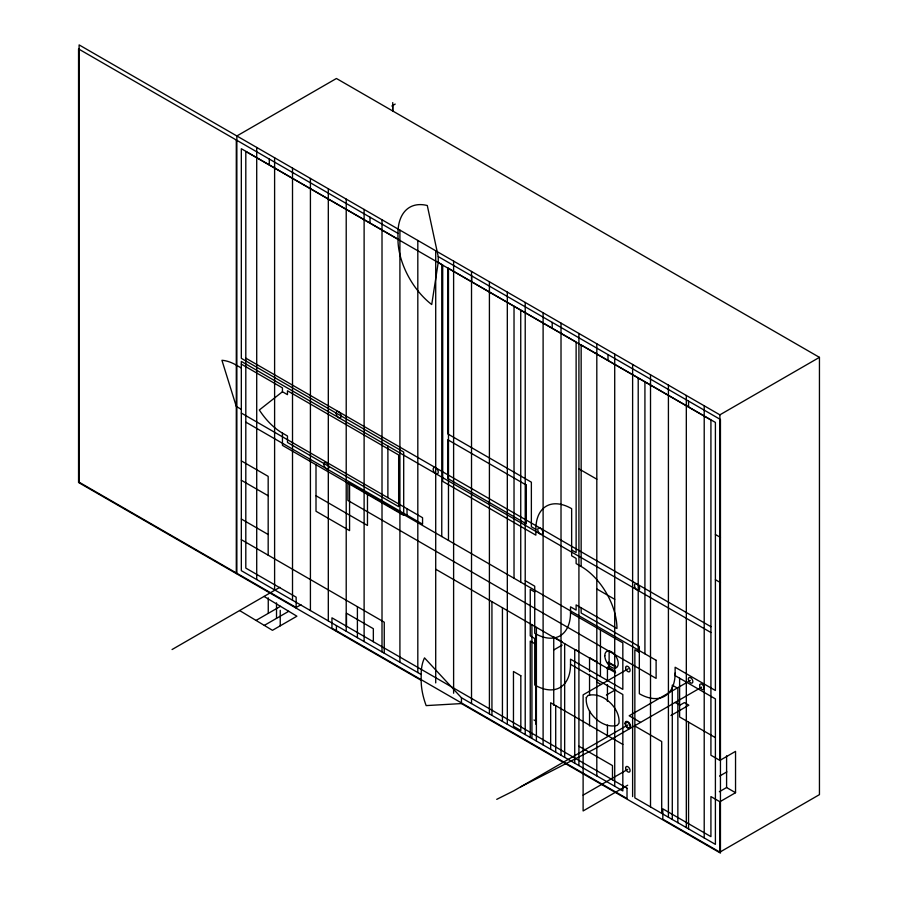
<?xml version="1.0" encoding="UTF-8"?>
<svg xmlns="http://www.w3.org/2000/svg" width="898" height="898" viewBox="0 0 898 898"><rect width="100%" height="100%" fill="white"/><g stroke="black" fill="none" stroke-linecap="round" stroke-linejoin="round"><path stroke-width="1.35" d="M392.684 111.116L392.74 105.504M438.235 262.407L431.725 304.545A56.956 32.889 60 0 1 397.96 239.16L397.96 233.345A56.956 32.889 60 0 1 427.291 205.519L438.235 256.592L438.235 262.407L442.703 264.989L442.703 481.373L535.848 535.152L535.848 529.337A50.625 29.23 60 0 1 571.644 508.661L571.644 555.817L576.123 558.399L576.123 563.574L581.152 566.47A50.625 29.23 60 0 1 616.948 628.488L576.123 604.904L576.123 610.079L570.522 606.846L570.522 612.66A50.625 29.23 60 0 1 534.725 633.326L534.725 586.181L525.218 580.68M282.443 391.752L259.331 409.993A50.625 29.23 60 0 0 282.443 433.094L287.472 436.001L287.472 442.456L398.656 506.652L398.656 454.972L287.472 390.787L287.472 394.66L282.443 391.752L282.443 387.88L241.326 364.139M391.854 106.02L395.21 104.078M172.057 649.535L279.817 587.326M256.031 620.428L280.468 606.318M264.304 625.401L288.741 611.291M300.965 604.713L296.149 607.497L79.114 482.192L79.114 44.9L719.882 414.842L819.447 357.359L819.447 794.64L719.882 852.135L662.825 819.189L662.825 808.851L710.924 836.633L710.924 796.582L719.882 801.746L735.541 792.71L735.541 751.368L719.882 760.415L710.924 755.24L710.924 420.017L245.805 151.47L245.805 568.097L296.149 597.159L296.149 608.137M553.943 649.849L562.148 645.112M628.252 668.785L583.116 694.85L583.116 810.95L627.691 785.211M606.386 695.063L615.77 689.653M690.326 680.46L629.172 715.773L640.532 722.407M627.96 724.91L513.757 790.846L496.729 799.355M701.63 687.138L594.577 748.943L520.458 786.974M670.929 715.515L688.833 705.188L684.355 702.606L679.887 705.188L675.128 702.438M583.116 795.134L627.747 769.361M719.59 776.074L726.852 771.887M719.365 791.71L726.594 787.535L735.541 792.71M438.235 256.592L720.443 419.523L720.443 853.1L461.449 703.572L426.157 705.604A56.956 32.889 60 0 1 421.173 680.325L421.173 674.51A56.956 32.889 60 0 1 424.507 657.886L461.449 697.757L622.83 790.936L622.83 694.524L570.522 664.329A50.625 29.23 60 0 1 534.725 685.006L534.725 638.5L530.247 635.907L530.247 589.402L534.725 591.984M819.447 357.359L336.424 78.485L236.859 135.968L236.859 573.261M397.96 233.345L78.553 48.941L78.553 482.507L421.173 680.325M397.96 239.16L241.326 148.731L241.326 358.336L403.696 452.064L403.696 515.373L282.443 445.374L282.443 433.094M715.403 534.501L720.443 537.408M578.918 468.868L596.811 479.195M715.403 579.715L720.443 582.622M245.805 358.167L710.924 626.703M535.848 529.337L531.369 526.756L531.369 482.181L447.743 433.902L447.743 267.896L576.123 342.015L576.123 552.584L571.644 550.003M710.924 632.518L241.326 361.4L241.326 570.679L421.173 674.51M241.326 368.023L236.297 365.116A50.625 29.23 60 0 0 221.929 360.289L236.297 406.446L241.326 409.353M596.811 588.965L614.715 599.303M241.326 413.069L422.565 517.708L422.565 524.174L245.805 422.116M570.522 612.66L622.83 642.856L622.83 689.361L570.522 659.166L570.522 664.329M639.331 652.386L634.852 649.793L634.852 797.873L715.403 844.378L715.403 698.891L675.128 675.633L675.128 667.236L715.403 690.495L715.403 422.43L581.152 344.922L581.152 566.47M608.563 662.23L615.736 666.383M607.867 662.477L615.119 666.664M316.006 495.752L367.473 525.465L367.473 494.461M607.8 666.956L615.074 671.165M553.707 637.019L562.204 641.924M575.562 649.636L579.21 651.746M590.132 658.054L597.417 662.264M607.138 667.865L615.635 672.77M435.71 569.22L609.125 669.336L609.125 651.252M241.326 460.865L268.176 476.367L268.176 555.177M715.403 737.64L679.606 716.974L679.606 678.215M534.725 643.664L530.247 641.082L530.247 737.483M596.541 681.93L601.009 684.512M241.326 480.25L268.176 495.752M634.852 726.022L661.703 741.524L661.703 813.375M241.326 518.999L268.176 534.501M622.83 744.42L550.665 702.764L550.665 749.269M241.326 539.676L384.254 622.191L384.254 653.194M533.962 719.96L536.375 721.363M578.918 746.204L612.481 765.579L612.481 779.79M264.046 596.429L296.901 616.208L272.464 630.317L239.598 610.539M726.594 755.847L726.594 787.535M719.882 414.842L719.882 760.415M719.882 801.746L719.882 852.135M704.212 405.806L704.212 837.924M688.553 401.114L688.553 406.929M688.553 722.138L688.553 828.876M686.319 395.468L686.319 827.586M677.855 822.703L677.855 688.351L672.288 685.14L672.288 819.492M668.415 385.13L668.415 817.247M650.511 374.803L650.511 806.92M644.921 381.908L644.921 653.834M638.209 378.024L638.209 649.961M632.619 364.465L632.619 796.582M614.715 354.126L614.715 786.244M608.002 354.609L608.002 360.424M607.441 667.932L607.441 680.482M607.441 684.669L607.441 701.417M607.441 725.135L607.441 736.293M600.448 629.936L600.448 676.441M596.811 343.799L596.811 775.917M589.548 657.594L589.548 671.547M589.548 674.342L589.548 695.265M589.548 710.61L589.548 725.954M581.152 607.811L581.152 612.986L639.331 646.571L639.331 693.716A50.625 29.23 60 0 0 675.128 673.051M578.918 333.461L578.918 765.579M574.731 649.479L574.731 763.165M564.662 643.675L564.662 757.351M561.014 323.123L561.014 755.24M555.705 705.671L555.705 752.176M553.74 636.929L553.74 705.289M552.203 322.393L552.203 328.208M543.11 312.796L543.11 744.913M536.398 627.354L536.398 741.03M535.848 633.561L535.848 724.259M531.93 624.772L531.93 738.448M525.218 302.458L525.218 734.575M520.739 310.203L520.739 582.14M514.026 306.33L514.026 578.267M507.314 292.119L507.314 724.237M502.431 607.733L502.431 721.42M491.936 601.682L491.936 715.358M489.41 281.792L489.41 713.91M471.652 275.888L471.652 281.703M471.517 271.454L471.517 703.572M461.449 697.757L461.449 703.572M453.613 261.116L453.613 693.234M448.472 268.48L448.472 540.416M441.76 264.607L441.76 536.544M435.71 250.789L435.71 682.907M417.817 240.451L417.817 672.568M407.019 508.728L407.019 515.194M399.913 230.113L399.913 662.23M392.74 102.597L392.74 110.342M387.891 446.014L387.891 497.683M382.009 219.774L382.009 651.903M373.344 641.722L373.344 628.701L346.493 613.199L346.493 626.22M369.987 217.193L369.987 223.007M364.117 209.447L364.117 641.565M357.404 606.689L357.404 637.692M349.569 484.134L349.569 530.628L316.006 511.254L316.006 464.749M346.213 199.109L346.213 631.227M336.424 625.58L336.424 631.395M328.309 188.771L328.309 620.9M310.416 178.444L310.416 610.561M292.512 168.106L292.512 600.223M280.232 610.326L280.232 625.827M276.517 602.85L276.517 618.352M274.608 157.767L274.608 589.896M269.299 159.069L269.299 164.873M268.255 597.866L268.255 613.368M256.716 147.44L256.716 579.558M236.297 140.009L236.297 573.586M586.304 697.634C584.677 712.496 602.558 729.524 617.296 725.326L618.98 723.193C620.619 708.32 602.738 691.303 587.999 695.49L586.304 697.634M435.71 467.735L435.059 467.454A3.603 2.088 60 0 0 433.622 471.158A3.603 2.088 60 0 0 437.809 473.572A3.603 2.088 60 0 0 436.372 468.217L435.71 467.735M540.315 528.125L539.653 527.844A3.603 2.088 60 0 0 538.228 531.56A3.603 2.088 60 0 0 542.414 533.973A3.603 2.088 60 0 0 540.978 528.608L540.315 528.125M637.086 583.992L636.435 583.711A3.603 2.088 60 0 0 634.998 587.427A3.603 2.088 60 0 0 639.185 589.84A3.603 2.088 60 0 0 637.748 584.475L637.086 583.992M526.329 485.088L447.743 439.717L447.743 478.466L526.329 523.848L526.329 485.088M656.112 660.299L347.885 482.338L347.885 500.433L656.112 678.383L656.112 660.299M520.829 675.745L513.465 671.491L513.465 726.269L520.829 730.523L520.829 675.745M627.017 788.186L331.946 617.824L331.946 628.162L627.017 798.524L627.017 788.186M625.625 667.719A3.165 1.83 60 0 0 628.982 671.895A3.165 1.83 60 0 0 628.982 667.427A3.165 1.83 60 0 0 625.625 667.719M625.625 723.676A3.165 1.83 60 0 0 628.982 727.851A3.165 1.83 60 0 0 628.982 723.373A3.165 1.83 60 0 0 625.625 723.676M625.625 768.003A3.165 1.83 60 0 0 628.982 772.179A3.165 1.83 60 0 0 628.982 767.7A3.165 1.83 60 0 0 625.625 768.003M699.609 685.477A3.165 1.83 60 0 0 702.966 689.653A3.165 1.83 60 0 0 702.966 685.185A3.165 1.83 60 0 0 699.609 685.477M688.373 679A3.165 1.83 60 0 0 691.729 683.176A3.165 1.83 60 0 0 691.729 678.697A3.165 1.83 60 0 0 688.373 679M604.803 655.697A9.496 5.478 60 0 0 614.872 668.224A9.496 5.478 60 0 0 614.872 654.799A9.496 5.478 60 0 0 604.803 655.697M625.064 723.35A3.951 2.279 60 0 0 629.262 728.57A3.951 2.279 60 0 0 629.262 722.98A3.951 2.279 60 0 0 625.064 723.35M323.841 464.266A3.558 2.054 60 0 0 327.613 468.958A3.558 2.054 60 0 0 327.613 463.918A3.558 2.054 60 0 0 323.841 464.266M336.144 413.237A3.558 2.054 60 0 0 339.927 417.929A3.558 2.054 60 0 0 339.927 412.9A3.558 2.054 60 0 0 336.144 413.237"/></g></svg>
